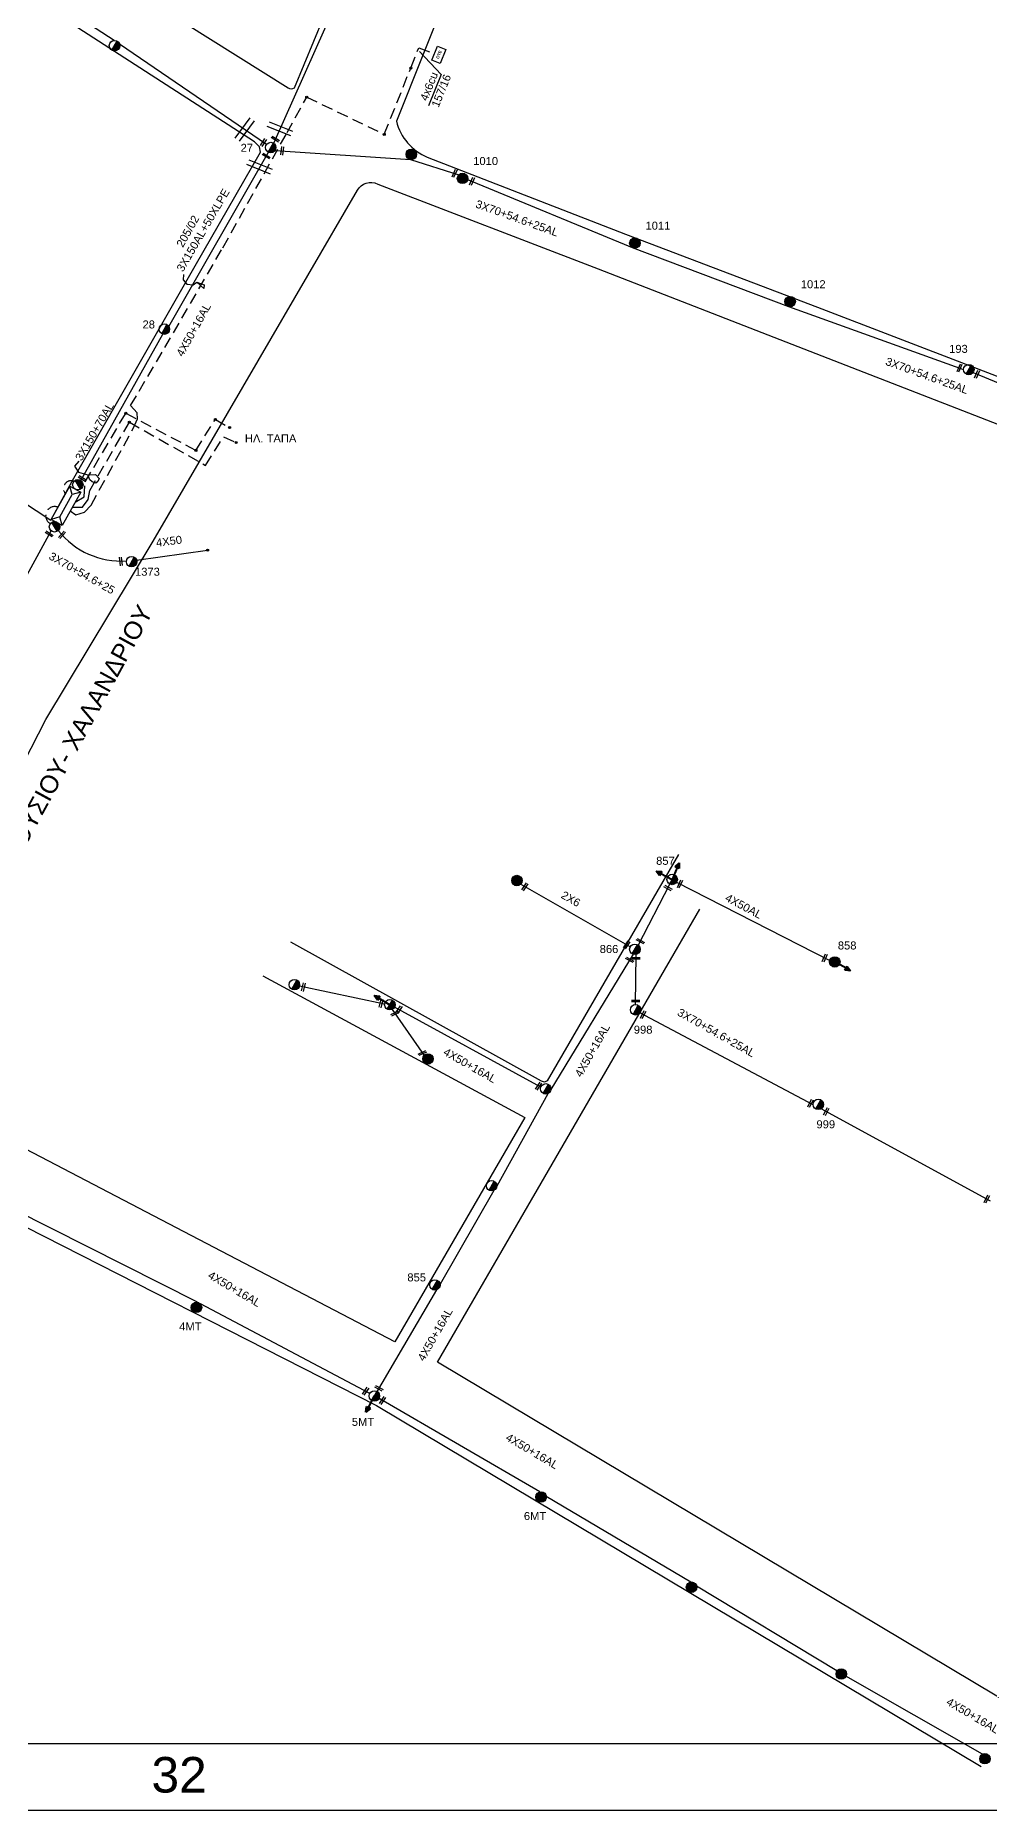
# Model space of a CAD drawing. Header units: millimetres. Extents: x 1113 to 5794, y 757 to 3537.
# Drawn here: x 1612.2 to 1827, y 757.3 to 1156.6 of the extents above; entities that cross this region are included whole.
import ezdxf

# ---------------------------------------------------------------- set-up
doc = ezdxf.new("R2010")
doc.units = ezdxf.units.MM
doc.linetypes.add('DASHED', pattern=[19.05, 12.7, -6.35])
for name, color, linetype in [('Pillar OTE', 7, 'Continuous'), ('Άγνωστα', 7, 'Continuous'), ('Γυμνά εναέρια ΧΤ (3Φ)   4x50AL', 7, 'Continuous'), ('Γυμνά εναέρια ΧΤ και ΦΟΠ (3Φ)   3x50+35+16CU', 7, 'Continuous'), ('Γυμνά εναέρια ΧΤ και ΦΟΠ (3Φ)   4x50+16AL', 7, 'Continuous'), ('Επίτονοι', 7, 'Continuous'), ('Επιγραφές - Σχήματα', 7, 'Continuous'), ('Καλώδια ΧΤ   3x150AL+50XLPE', 7, 'DASHED'), ('Μηχανική τομή', 7, 'Continuous'), ('Στύλος Ξύλινος', 7, 'Continuous'), ('Στύλος Ξύλινος @ 1', 7, 'Continuous'), ('Στύλος ΦΜ', 7, 'Continuous'), ('Στύλος ΦΜ @ 1', 7, 'Continuous'), ('Συνδέσεις', 7, 'Continuous'), ('Συνεστραμμένα ΧΤ   3x70+54.6+25 AL', 7, 'SYN_LINE'), ('Τομή', 7, 'Continuous'), ('Υποσταθμός εναέριος 2 στύλων', 7, 'Continuous'), ('Υποσταθμός πόλεως', 7, 'Continuous'), ('Υπόβαθρο ΔΕΗ', 7, 'Continuous'), ('Υπόγεια καλώδια Δικτύου ΧΤ και Παρ. ΧΤ - 3X150+70 AL', 7, 'DASHED'), ('Υπόγεια καλώδια Παροχών ΧΤ   4x50AL', 7, 'DASHED'), ('Υπόγεια καλώδια Παροχών ΧΤ   4x6', 7, 'DASHED')]:
    doc.layers.add(name, color=color, linetype=linetype)
doc.styles.add('arial', font='arial.ttf')
doc.styles.get("Standard").update_dxf_attribs({"font": 'arial.ttf'})
doc.linetypes.add('SYN_LINE', pattern='A,0.5,-0.0001,["/\\/\\/\\/",Standard,S=0.1,R=0,X=0,Y=-0.05],-0.25', length=0.7501)
doc.dimstyles.new('ISO-25', dxfattribs={"dimtxt": 2.5, "dimasz": 1.8, "dimexe": 1.25, "dimexo": 0.625, "dimtad": 1, "dimtxsty": 'Standard', "dimcen": 1.8, "dimadec": 0, "dimazin": 0, "dimtfac": 1, "dimtmove": 0, "dimatfit": 3, "dimfxl": 1.25, "dimarcsym": 0})

# ---------------------------------------------------------------- blocks, each defined once
blk = doc.blocks.new('ΥΠΑΡΧΩΝ ΞΥΛΙΝΟΣ ΣΤΥΛΟΣ')
at = {"layer": 'Στύλος Ξύλινος'}
h = blk.add_hatch(color=7, dxfattribs=at)
h.paths.add_polyline_path([(-2.62, 0, 0.270008), (-1.29, -2.28), (1.3, 2.27, 0.576266)])
h.paths.add_polyline_path([(-1.29, -2.28, 0.574793), (2.62, 0, 0.268822), (1.3, 2.27)])
at = {"layer": 'Στύλος Ξύλινος', "color": 7}
blk.add_line((-1.29, -2.28), (1.3, 2.27), dxfattribs=at)
blk.add_circle((0, 0), 2.62, dxfattribs=at)
at = {"layer": 'Στύλος Ξύλινος', "flags": 4}
for tag, p in [('ΑΡΙΘΜΟΣ', (-4.91, 8.6)), ('ΤΥΠΟΣ', (-4.85, 3.39))]:
    blk.add_attdef(tag, p, '', height=4, dxfattribs=at)
blk = doc.blocks.new('ΥΠΑΡΧΩΝ ΤΣΙΜΕΝΤΕΝΙΟΣ ΣΤΥΛΟΣ')
at = {"layer": 'Στύλος ΦΜ'}
blk.add_hatch(color=7, dxfattribs=at).paths.add_polyline_path([(-1.29, -2.28, 0.574793), (2.62, 0, 0.268822), (1.3, 2.27)])
at = {"layer": 'Στύλος ΦΜ', "color": 7}
blk.add_line((-1.29, -2.28), (1.3, 2.27), dxfattribs=at)
blk.add_circle((0, 0), 2.62, dxfattribs=at)
at = {"layer": 'Στύλος ΦΜ', "flags": 4}
for tag, p in [('ΑΡΙΘΜΟΣ', (-4.68, 8.05)), ('ΤΥΠΟΣ', (-4.91, 3.03))]:
    blk.add_attdef(tag, p, '', height=4, dxfattribs=at)
blk = doc.blocks.new('ΕΠΙΤΟΝΟΣ')
at = {"layer": 'Επίτονοι', "lineweight": 40, "ltscale": 40}
blk.add_hatch(color=256, dxfattribs=at).paths.add_polyline_path([(-1.13, 6.47), (0, 9.1), (1.13, 6.47)])
for p, q in [((-1.13, 6.47), (0, 9.1)), ((0, 9.1), (1.13, 6.47)), ((1.13, 6.47), (-1.13, 6.47)), ((-1.13, 6.47), (0, 6.47)), ((0, 6.47), (0, 0))]:
    blk.add_line(p, q, dxfattribs=at)
blk = doc.blocks.new('ΥΠΟΣΤΑΘΜΟΣ ΕΝΑΕΡΙΟΣ ΕΠΙ 2 ΣΤΥΛΩΝ')
at = {"layer": 'Υποσταθμός εναέριος 2 στύλων', "linetype": 'Continuous'}
for points in [[(-11.97, -2.11, 0.574793), (-8.45, -0.07, 0.268822), (-9.64, 1.98)], [(9.68, -2.15, 0.574793), (13.19, -0.1, 0.268822), (12.01, 1.95)]]:
    blk.add_hatch(color=256, dxfattribs=at).paths.add_polyline_path(points)
for p, q in [((-11.97, -2.11), (-9.64, 1.98)), ((9.68, -2.15), (12.01, 1.95))]:
    blk.add_line(p, q, dxfattribs=at)
for centre in [(-10.81, -0.07), (10.84, -0.1)]:
    blk.add_circle(centre, 2.36, dxfattribs=at)
at = {"layer": 'Υποσταθμός πόλεως', "linetype": 'Continuous', "ltscale": 40}
blk.add_lwpolyline([(-8.57, 2.82), (8.57, 2.82), (8.57, -2.82), (-8.57, -2.82)], close=True, dxfattribs=at)
for points in [[(-5.75, 0), (-8.57, 2.82)], [(-8.57, -2.82), (-5.75, 0)], [(-5.75, 0), (5.75, 0)], [(5.75, 0), (8.57, 2.82)], [(8.57, -2.82), (5.75, 0)]]:
    blk.add_lwpolyline(points, dxfattribs=at)
at = {"layer": 'Υποσταθμός εναέριος 2 στύλων', "ltscale": 40, "flags": 1}
for tag, p in [('ΜΕΤΑΣΧΗΜΑΤΙΣΜΟΣ', (14.09, 2.51)), ('ΙΣΧΥΣ', (14.07, -0.28)), ('ΑΡΙΘΜΟΣ', (14.19, -3))]:
    blk.add_attdef(tag, p, '', height=1.8, dxfattribs=at)
blk = doc.blocks.new('ΜΗΧΑΝΙΚΗ ΤΟΜΗ')
at = {"layer": 'Μηχανική τομή', "ltscale": 40}
for p, q in [((-1.89, 0.78), (1.89, 0.78)), ((1.89, 0), (-1.89, 0))]:
    blk.add_line(p, q, dxfattribs=at)
blk = doc.blocks.new('_ΣΥΝΔΕΣΗ')
at = {"layer": 'Συνδέσεις', "linetype": 'SYN_LINE', "ltscale": 40}
blk.add_hatch(color=256, dxfattribs=at).paths.add_polyline_path([(0.5, -0.01, 1), (-0.5, -0.01, 1)])
at = {"layer": 'Συνδέσεις'}
blk.add_circle((0, -0.01), 0.5, dxfattribs=at)
blk = doc.blocks.new('ΤΟΜΗ')
at = {"layer": 'Τομή', "ltscale": 40}
for p, q in [((-5.68, 0), (5.68, 0)), ((5.68, -2.33), (-5.68, -2.33))]:
    blk.add_line(p, q, dxfattribs=at)
blk = doc.blocks.new('PILLAR ΟΤΕ')
at = {"layer": 'Pillar OTE', "ltscale": 40}
blk.add_lwpolyline([(-3.31, 2.02), (3.39, 2.02), (3.39, -1.99), (-3.31, -1.99)], close=True, dxfattribs=at)
at = {"layer": 'Pillar OTE', "insert": (-1.81, 0.71), "char_height": 1.3575, "width": 109.961, "attachment_point": 1}
blk.add_mtext('{\\fArial|b1|i0|c161|p34;OTE}', dxfattribs=at)

msp = doc.modelspace()

# ---------------------------------------------------------------- linework, layer by layer
at = {"layer": 'Άγνωστα', "color": 27, "linetype": 'SYN_LINE', "lineweight": -3, "ltscale": 20}
msp.add_lwpolyline([(1634.99, 1038.57), (1650.98, 1040.86)], dxfattribs=at)
at = {"layer": 'Άγνωστα', "color": 85, "lineweight": -3}
msp.add_lwpolyline([(1746.09, 951.59), (1721.43, 965.68)], dxfattribs=at)
at = {"layer": 'Άγνωστα', "color": 85, "linetype": 'SYN_LINE', "lineweight": -3, "ltscale": 20}
msp.add_lwpolyline([(1690.82, 938.69), (1671.63, 942.73)], dxfattribs=at)
at = {"layer": 'Άγνωστα', "color": 85, "linetype": 'SYN_LINE', "lineweight": -3, "ltscale": 10}
msp.add_lwpolyline([(1692.5, 937.51), (1699.69, 927.16)], dxfattribs=at)
at = {"layer": 'Άγνωστα', "color": 173, "linetype": 'DASHED', "lineweight": -3, "ltscale": 0.2}
msp.add_arc((1620.27, 1054.71), 1.75, 69.2303, 222.5484, dxfattribs=at)
at = {"layer": 'Άγνωστα', "color": 27, "linetype": 'DASHED', "lineweight": -3, "ltscale": 0.2}
msp.add_arc((1616.55, 1048.61), 2.03, 68.2981, 241.7863, dxfattribs=at)
at = {"layer": 'Γυμνά εναέρια ΧΤ (3Φ)   4x50AL', "color": 85, "lineweight": -3}
msp.add_lwpolyline([(1756.52, 966.11), (1790.99, 948.5)], dxfattribs=at)
at = {"layer": 'Γυμνά εναέρια ΧΤ και ΦΟΠ (3Φ)   3x50+35+16CU', "color": 30, "lineweight": -3}
for points in [[(1629.93, 1155.52), (1596.81, 1177.01)], [(1664.22, 1132.11), (1631.14, 1154.72)]]:
    msp.add_lwpolyline(points, dxfattribs=at)
at = {"layer": 'Γυμνά εναέρια ΧΤ και ΦΟΠ (3Φ)   4x50+16AL', "color": 133, "lineweight": -3}
msp.add_lwpolyline([(1665.84, 1132.41), (1681.98, 1168.6)], dxfattribs=at)
at = {"layer": 'Γυμνά εναέρια ΧΤ και ΦΟΠ (3Φ)   4x50+16AL', "color": 173, "lineweight": -3}
for points in [[(1642.24, 1091.19), (1664.67, 1130.37)], [(1622.47, 1056.5), (1640.87, 1089.45)]]:
    msp.add_lwpolyline(points, dxfattribs=at)
at = {"layer": 'Γυμνά εναέρια ΧΤ και ΦΟΠ (3Φ)   4x50+16AL', "color": 27, "lineweight": -3}
msp.add_lwpolyline([(1604.08, 1023.88), (1615.73, 1045.22)], dxfattribs=at)
at = {"layer": 'Γυμνά εναέρια ΧΤ και ΦΟΠ (3Φ)   4x50+16AL', "color": 85, "lineweight": -3}
for points in [[(1747.9, 951.93), (1755.04, 965.68)], [(1746.75, 949.93), (1728.25, 919.46)], [(1725.97, 920), (1693.04, 938.04)], [(1727.54, 918.54), (1716.07, 897.76)], [(1715.42, 896.8), (1703.3, 875.69)], [(1648.68, 871.63), (1607.53, 892.42)], [(1687.5, 851.13), (1649.35, 871.24)], [(1702.49, 874.39), (1688.92, 851.24)], [(1725.75, 828.97), (1689.55, 849.98)], [(1759.74, 808.69), (1727.2, 827.93)], [(1792.63, 788.68), (1761.04, 807.78)], [(1825.38, 769.97), (1794.65, 787.48)]]:
    msp.add_lwpolyline(points, dxfattribs=at)
at = {"layer": 'Επιγραφές - Σχήματα', "lineweight": -3}
for points in [[(1112.77, 1783.73), (3154.51, 1783.73), (3154.51, 757.28), (1112.77, 757.28)], [(1127.77, 1768.73), (3139.51, 1768.73), (3139.51, 772.28), (1127.77, 772.28)]]:
    msp.add_lwpolyline(points, close=True, dxfattribs=at)
for points in [[(1645.52, 1102.87), (1645.48, 1101.67), (1646.31, 1100.72), (1647.71, 1100.5), (1648.57, 1101.1), (1650.2, 1100.56), (1650.13, 1099.73), (1648.57, 1101.1)], [(1622.01, 1060.86), (1621.01, 1059.72), (1621.94, 1058.4), (1623.98, 1057.77), (1625.71, 1057.83), (1626.57, 1057), (1626.29, 1056.31), (1625.85, 1055.94), (1625.01, 1056.22), (1624.47, 1056.69), (1623.98, 1057.77)]]:
    msp.add_lwpolyline(points, dxfattribs=at)
at = {"layer": 'Καλώδια ΧΤ   3x150AL+50XLPE', "color": 2, "lineweight": -3, "ltscale": 0.2}
msp.add_lwpolyline([(1620.06, 1049.66), (1621.31, 1048.78), (1623.28, 1049.37), (1624.74, 1051), (1634.31, 1068.33), (1635.22, 1070.38), (1635.09, 1071.73), (1633.65, 1073.36), (1641.36, 1086.45), (1654.4, 1108.89), (1668.86, 1134.79), (1673.27, 1142.77), (1690.74, 1134.4), (1696.76, 1149.49), (1696.76, 1149.49)], dxfattribs=at)
at = {"layer": 'Συνεστραμμένα ΧΤ   3x70+54.6+25 AL', "color": 173, "lineweight": -3, "ltscale": 20}
for points in [[(1666.16, 1130.78), (1696.6, 1128.74)], [(1709.5, 1124.23), (1746.89, 1108.78)], [(1746.55, 1108.91), (1781.7, 1095.64)], [(1781.7, 1095.64), (1821.12, 1081.51)], [(1823.25, 1080.78), (1865.31, 1063.46)]]:
    msp.add_lwpolyline(points, dxfattribs=at)
at = {"layer": 'Συνεστραμμένα ΧΤ   3x70+54.6+25 AL', "color": 173, "lineweight": -3, "ltscale": 10}
msp.add_lwpolyline([(1696.6, 1128.74), (1707.5, 1125.3)], dxfattribs=at)
at = {"layer": 'Συνεστραμμένα ΧΤ   3x70+54.6+25 AL', "color": 85, "lineweight": -3, "ltscale": 20}
for points in [[(1747.3, 938.6), (1747.41, 949.9)], [(1787.24, 916.07), (1748.24, 936.71)], [(1827.16, 894.39), (1789.04, 915.14)]]:
    msp.add_lwpolyline(points, dxfattribs=at)
at = {"layer": 'Συνεστραμμένα ΧΤ   3x70+54.6+25 AL', "color": 27, "linetype": 'SYN_LINE', "lineweight": -3, "ltscale": 20}
msp.add_arc((1631.5, 1056.39), 18, 218.2029, 273.8185, dxfattribs=at)
at = {"layer": 'Υπόβαθρο ΔΕΗ', "lineweight": -3}
for points in [[(1681.44, 1171.16), (1693.42, 1212.13), (1705.39, 1264.94), (1704.77, 1265.58), (1554.8, 1316.9), (1468.82, 1346.95), (1466.12, 1347.46), (1463, 1347.46), (1460.22, 1346.68), (1458.78, 1345.57), (1450.54, 1332.95), (1425.18, 1295.6), (1425.16, 1294.36), (1456.31, 1275.33), (1496.87, 1251.01), (1539.25, 1226), (1554.8, 1216.78), (1628.54, 1170.32), (1669.09, 1144.83, 0.293653), (1670.49, 1144.84), (1681.44, 1171.16)], [(1835.42, 1176.09), (1807.09, 1186.2), (1773.61, 1197.97), (1744.03, 1207.32), (1718.6, 1213.48), (1708.18, 1176.09), (1705.34, 1167.11), (1693.47, 1137.34, 0.234747), (1700.41, 1129.24), (1745.01, 1111.96), (1788.27, 1095.54), (1840.78, 1075.32), (1899.12, 1053.28), (1911.29, 1048.85), (1923.53, 1078.17), (1890.19, 1089.1), (1848.86, 1102.64), (1851.01, 1109.71), (1891.07, 1096.87), (1926.58, 1085.81), (1935.31, 1124), (1938.83, 1139.45), (1885.75, 1157.85)]]:
    msp.add_lwpolyline(points, format="xyb", close=True, dxfattribs=at)
for points in [[(1602.19, 1056.42), (1615.68, 1047.59), (1620.87, 1057.02), (1648.18, 1104.8), (1662.91, 1130.36), (1662.67, 1131.58), (1661.49, 1132.71), (1585.49, 1181.74)], [(1703.54, 1147.89), (1700.72, 1140.82)], [(1756.94, 972.35), (1727.37, 921.42), (1726.8, 921.12), (1726.11, 921.37), (1669.73, 952.65)], [(1854.87, 767.3), (1702.71, 858.14), (1761.73, 960.04)], [(1585.52, 766.93), (1538.2, 792.52), (1519.97, 802.29), (1534.67, 838.37), (1545.86, 862.09), (1554.8, 879.76), (1558.42, 887.17), (1571.01, 908.5), (1601.66, 892.77), (1689, 848.38), (1825.08, 767.16)]]:
    msp.add_lwpolyline(points, dxfattribs=at)
msp.add_lwpolyline([(1663.42, 945.05), (1722.38, 913.19), (1693.13, 862.74), (1577.78, 922.87), (1577.83, 926.06), (1594.53, 963.75), (1614.53, 1002.75), (1638.69, 1042.89), (1662.34, 1083.41), (1684.69, 1121.83, -0.402763), (1689.25, 1123.22), (1738.89, 1104.11), (1794.63, 1082.43), (1852.52, 1059.94)], format="xyb", dxfattribs=at)
at = {"layer": 'Υπόγεια καλώδια Δικτύου ΧΤ και Παρ. ΧΤ - 3X150+70 AL', "color": 62, "lineweight": -3, "ltscale": 0.2}
for points in [[(1621.14, 1051.62), (1623.22, 1052.81), (1623.4, 1056.19), (1632.55, 1071.63), (1648.35, 1063.3), (1652.71, 1070.26), (1652.81, 1070.45)], [(1652.71, 1070.26), (1656.12, 1068.3)]]:
    msp.add_lwpolyline(points, dxfattribs=at)
at = {"layer": 'Υπόγεια καλώδια Δικτύου ΧΤ και Παρ. ΧΤ - 3X150+70 AL', "color": 30, "lineweight": -3, "ltscale": 0.2}
for points in [[(1620.51, 1050.48), (1622.82, 1050.51), (1624.11, 1052.24), (1624.44, 1054.3), (1633.36, 1069.63), (1650.52, 1059.89)], [(1650.52, 1059.89), (1654.54, 1066.35), (1657.39, 1065.04)]]:
    msp.add_lwpolyline(points, dxfattribs=at)
at = {"layer": 'Υπόγεια καλώδια Παροχών ΧΤ   4x6', "color": 2, "linetype": 'DASHED', "lineweight": -3, "ltscale": 0.2}
msp.add_lwpolyline([(1696.76, 1149.49), (1698.5, 1153.86), (1702.03, 1152.53)], dxfattribs=at)

# ---------------------------------------------------------------- block references
at = {"layer": 'Pillar OTE', "xscale": 0.5, "yscale": 0.5, "zscale": 0.5, "rotation": 68}
msp.add_blockref('PILLAR ΟΤΕ', (1703.03, 1152.27), dxfattribs=at)
at = {"layer": 'Επίτονοι', "lineweight": -3}
for p, xscale, yscale, zscale, rotation in [((1755.53, 966.75), 0.4499999999996362, 0.4499999999996362, 0.4499999999996362, 337.3610236126102), ((1755.53, 966.75), 0.449999999999819, 0.449999999999819, 0.449999999999819, 62.45717729872707), ((1792.13, 948.2), 0.4499999999998202, 0.4499999999998202, 0.4499999999998202, 240.4278767280398), ((1691.99, 938.57), 0.4499999999996348, 0.4499999999996348, 0.4499999999996348, 59.1349996982042), ((1688.51, 850.54), 0.449999999999746, 0.449999999999746, 0.449999999999746, 152.3298871814208)]:
    msp.add_blockref('ΕΠΙΤΟΝΟΣ', p, dxfattribs=dict(at, xscale=xscale, yscale=yscale, zscale=zscale, rotation=rotation))
at = {"layer": 'Μηχανική τομή', "lineweight": -3}
for p, xscale, yscale, zscale, rotation in [((1663.37, 1132.69), 0.5000000000002404, 0.5000000000002404, 0.5000000000002404, 237.0469436973605), ((1664.27, 1129.69), 0.5000000000001369, 0.5000000000001369, 0.5000000000001369, 147.986717024822), ((1666.32, 1133.48), 0.5000000000001369, 0.5000000000001369, 0.5000000000001369, 147.986717024822), ((1667.56, 1130.69), 0.5000000000002132, 0.5000000000002132, 0.5000000000002132, 263.6009264555919), ((1706.37, 1125.71), 0.5000000000002178, 0.5000000000002178, 0.5000000000002178, 246.344304184226), ((1710.32, 1123.89), 0.5000000000002178, 0.5000000000002178, 0.5000000000002178, 246.344304184226), ((1820.02, 1081.91), 0.5000000000002178, 0.5000000000002178, 0.5000000000002178, 246.344304184226), ((1823.97, 1080.49), 0.5000000000002178, 0.5000000000002178, 0.5000000000002178, 246.344304184226), ((1622.83, 1057.13), 0.5000000000001369, 0.5000000000001369, 0.5000000000001369, 147.986717024822), ((1615.42, 1044.66), 0.5000000000001369, 0.5000000000001369, 0.5000000000001369, 147.986717024822), ((1618.05, 1044.43), 0.5000000000002117, 0.5000000000002117, 0.5000000000002117, 228.4994470659188), ((1631.27, 1038.29), 0.5000000000002117, 0.5000000000002117, 0.5000000000002117, 276.9988941318182), ((1757.11, 965.81), 0.5000000000000483, 0.5000000000000483, 0.5000000000000483, 245.0670118300536), ((1722.21, 965.23), 0.5000000000000954, 0.5000000000000954, 0.5000000000000954, 235.9032442696189), ((1754.69, 964.99), 0.5000000000000433, 0.5000000000000433, 0.5000000000000433, 151.2350570884016), ((1745.13, 952.13), 0.5000000000000954, 0.5000000000000954, 0.5000000000000954, 235.9032442696189), ((1748.48, 953.05), 0.5000000000000433, 0.5000000000000433, 0.5000000000000433, 151.2350570884016), ((1746.08, 948.83), 0.5000000000000433, 0.5000000000000433, 0.5000000000000433, 151.2350570884016), ((1747.41, 949.19), 0.500000000000061, 0.500000000000061, 0.500000000000061, 180.5446510408841), ((1789.68, 949.14), 0.5000000000000483, 0.5000000000000483, 0.5000000000000483, 245.0670118300536), ((1672.34, 942.58), 0.5000000000000475, 0.5000000000000475, 0.5000000000000475, 254.8798536615857), ((1689.81, 938.9), 0.5000000000000475, 0.5000000000000475, 0.5000000000000475, 254.8798536615857), ((1747.31, 939.62), 0.500000000000061, 0.500000000000061, 0.500000000000061, 180.5446510408841), ((1693.03, 936.75), 0.5000000000000738, 0.5000000000000738, 0.5000000000000738, 205.1902502343551), ((1693.89, 937.57), 0.5000000000000954, 0.5000000000000954, 0.5000000000000954, 235.9032442696189), ((1748.81, 936.41), 0.5000000000001129, 0.5000000000001129, 0.5000000000001129, 242.3544658773958), ((1699.2, 927.88), 0.5000000000000738, 0.5000000000000738, 0.5000000000000738, 205.1902502343551), ((1725.28, 920.38), 0.5000000000000954, 0.5000000000000954, 0.5000000000000954, 235.9032442696189), ((1786.48, 916.47), 0.5000000000001129, 0.5000000000001129, 0.5000000000001129, 242.3544658773958), ((1790.03, 914.6), 0.5000000000001129, 0.5000000000001129, 0.5000000000001129, 242.3544658773958), ((1826.17, 894.93), 0.5000000000001129, 0.5000000000001129, 0.5000000000001129, 242.3544658773958), ((1686.38, 851.71), 0.5000000000000312, 0.5000000000000312, 0.5000000000000312, 235.6329405024447), ((1689.62, 852.44), 0.5000000000000433, 0.5000000000000433, 0.5000000000000433, 151.2350570884016), ((1690.19, 849.61), 0.5000000000000312, 0.5000000000000312, 0.5000000000000312, 235.6329405024447)]:
    msp.add_blockref('ΜΗΧΑΝΙΚΗ ΤΟΜΗ', p, dxfattribs=dict(at, xscale=xscale, yscale=yscale, zscale=zscale, rotation=rotation))
at = {"layer": 'Στύλος Ξύλινος @ 1', "lineweight": -3, "ltscale": 40, "xscale": 0.4499999999998181, "yscale": 0.4499999999998181, "zscale": 0.4499999999998181}
for p in [(1696.83, 1129.89), (1720.59, 966.51), (1700.56, 926.37), (1759.89, 807.52), (1793.59, 787.99), (1825.93, 768.93)]:
    msp.add_blockref('ΥΠΑΡΧΩΝ ΞΥΛΙΝΟΣ ΣΤΥΛΟΣ', p, dxfattribs=at)
at = {"layer": 'Στύλος Ξύλινος @ 1', "lineweight": -3, "ltscale": 40}
ref = msp.add_blockref('ΥΠΑΡΧΩΝ ΞΥΛΙΝΟΣ ΣΤΥΛΟΣ', (1708.35, 1124.48), dxfattribs=dict(at, xscale=0.4499999999998181, yscale=0.4499999999998181, zscale=0.4499999999998181))
ref.add_attrib('ΤΥΠΟΣ', '1010', (1710.75, 1127.49), dxfattribs={"layer": 'Στύλος Ξύλινος', "height": 1.8, "flags": 4})
ref = msp.add_blockref('ΥΠΑΡΧΩΝ ΞΥΛΙΝΟΣ ΣΤΥΛΟΣ', (1747.13, 1109.93), dxfattribs=dict(at, xscale=0.4499999999998181, yscale=0.4499999999998181, zscale=0.4499999999998181))
ref.add_attrib('ΤΥΠΟΣ', '1011', (1749.53, 1112.94), dxfattribs={"layer": 'Στύλος Ξύλινος', "height": 1.8, "flags": 4})
ref = msp.add_blockref('ΥΠΑΡΧΩΝ ΞΥΛΙΝΟΣ ΣΤΥΛΟΣ', (1782.08, 1096.76), dxfattribs=dict(at, xscale=0.4499999999998181, yscale=0.4499999999998181, zscale=0.4499999999998181))
ref.add_attrib('ΤΥΠΟΣ', '1012', (1784.48, 1099.77), dxfattribs={"layer": 'Στύλος Ξύλινος', "height": 1.8, "flags": 4})
ref = msp.add_blockref('ΥΠΑΡΧΩΝ ΞΥΛΙΝΟΣ ΣΤΥΛΟΣ', (1792.13, 948.2), dxfattribs=dict(at, xscale=0.4499999999998181, yscale=0.4499999999998181, zscale=0.4499999999998181))
ref.add_attrib('ΤΥΠΟΣ', '858', (1792.82, 951), dxfattribs={"layer": 'Στύλος Ξύλινος', "height": 1.8, "flags": 4})
ref = msp.add_blockref('ΥΠΑΡΧΩΝ ΞΥΛΙΝΟΣ ΣΤΥΛΟΣ', (1648.46, 870.47), dxfattribs=dict(at, xscale=0.4499999999998181, yscale=0.4499999999998181, zscale=0.4499999999998181))
ref.add_attrib('ΤΥΠΟΣ', '4MT', (1644.58, 865.28), dxfattribs={"layer": 'Στύλος Ξύλινος', "height": 1.8, "flags": 4})
ref = msp.add_blockref('ΥΠΑΡΧΩΝ ΞΥΛΙΝΟΣ ΣΤΥΛΟΣ', (1648.46, 870.47), dxfattribs=dict(at, xscale=0.4499999999998181, yscale=0.4499999999998181, zscale=0.4499999999998181))
ref.add_attrib('ΤΥΠΟΣ', '4MT', (1644.58, 865.28), dxfattribs={"layer": 'Στύλος Ξύλινος', "height": 1.8, "flags": 4})
ref = msp.add_blockref('ΥΠΑΡΧΩΝ ΞΥΛΙΝΟΣ ΣΤΥΛΟΣ', (1726.03, 827.82), dxfattribs=dict(at, xscale=0.4499999999998181, yscale=0.4499999999998181, zscale=0.4499999999998181))
ref.add_attrib('ΤΥΠΟΣ', '6MT', (1722.15, 822.63), dxfattribs={"layer": 'Στύλος Ξύλινος', "height": 1.8, "flags": 4})
ref = msp.add_blockref('ΥΠΑΡΧΩΝ ΞΥΛΙΝΟΣ ΣΤΥΛΟΣ', (1726.03, 827.82), dxfattribs=dict(at, xscale=0.4499999999998181, yscale=0.4499999999998181, zscale=0.4499999999998181))
ref.add_attrib('ΤΥΠΟΣ', '6MT', (1722.15, 822.63), dxfattribs={"layer": 'Στύλος Ξύλινος', "height": 1.8, "flags": 4})
at = {"layer": 'Στύλος ΦΜ @ 1', "lineweight": -3, "ltscale": 40, "xscale": 0.4499999999998181, "yscale": 0.4499999999998181, "zscale": 0.4499999999998181}
for p in [(1630.02, 1154.35), (1670.5, 943.08), (1691.99, 938.57), (1727.09, 919.63), (1714.89, 897.85)]:
    msp.add_blockref('ΥΠΑΡΧΩΝ ΤΣΙΜΕΝΤΕΝΙΟΣ ΣΤΥΛΟΣ', p, dxfattribs=at)
at = {"layer": 'Στύλος ΦΜ @ 1', "lineweight": -3, "ltscale": 40}
ref = msp.add_blockref('ΥΠΑΡΧΩΝ ΤΣΙΜΕΝΤΕΝΙΟΣ ΣΤΥΛΟΣ', (1665.18, 1131.43), dxfattribs=dict(at, xscale=0.4499999999998181, yscale=0.4499999999998181, zscale=0.4499999999998181))
ref.add_attrib('ΤΥΠΟΣ', '27', (1658.4, 1130.46), dxfattribs={"layer": 'Στύλος ΦΜ', "height": 1.8, "flags": 4})
ref = msp.add_blockref('ΥΠΑΡΧΩΝ ΤΣΙΜΕΝΤΕΝΙΟΣ ΣΤΥΛΟΣ', (1641.24, 1090.57), dxfattribs=dict(at, xscale=0.4499999999998181, yscale=0.4499999999998181, zscale=0.4499999999998181))
ref.add_attrib('ΤΥΠΟΣ', '28', (1636.32, 1090.72), dxfattribs={"layer": 'Στύλος ΦΜ', "height": 1.8, "flags": 4})
ref = msp.add_blockref('ΥΠΑΡΧΩΝ ΤΣΙΜΕΝΤΕΝΙΟΣ ΣΤΥΛΟΣ', (1822.29, 1081.47), dxfattribs=dict(at, xscale=0.4499999999998181, yscale=0.4499999999998181, zscale=0.4499999999998181))
ref.add_attrib('ΤΥΠΟΣ', '193', (1817.86, 1085.23), dxfattribs={"layer": 'Στύλος ΦΜ', "height": 1.8, "flags": 4})
ref = msp.add_blockref('ΥΠΑΡΧΩΝ ΤΣΙΜΕΝΤΕΝΙΟΣ ΣΤΥΛΟΣ', (1633.86, 1038.25), dxfattribs=dict(at, xscale=0.4499999999998181, yscale=0.4499999999998181, zscale=0.4499999999998181))
ref.add_attrib('ΤΥΠΟΣ', '1373', (1634.63, 1035.09), dxfattribs={"layer": 'Στύλος ΦΜ', "height": 1.8, "flags": 4})
ref = msp.add_blockref('ΥΠΑΡΧΩΝ ΤΣΙΜΕΝΤΕΝΙΟΣ ΣΤΥΛΟΣ', (1755.53, 966.75), dxfattribs=dict(at, xscale=0.4499999999998181, yscale=0.4499999999998181, zscale=0.4499999999998181))
ref.add_attrib('ΤΥΠΟΣ', '857', (1751.92, 970.05), dxfattribs={"layer": 'Στύλος ΦΜ', "height": 1.8, "flags": 4})
ref = msp.add_blockref('ΥΠΑΡΧΩΝ ΤΣΙΜΕΝΤΕΝΙΟΣ ΣΤΥΛΟΣ', (1747.13, 951.04), dxfattribs=dict(at, xscale=0.4499999999998181, yscale=0.4499999999998181, zscale=0.4499999999998181))
ref.add_attrib('ΤΥΠΟΣ', '866', (1739.22, 950.2), dxfattribs={"layer": 'Στύλος ΦΜ', "height": 1.8, "flags": 4})
ref = msp.add_blockref('ΥΠΑΡΧΩΝ ΤΣΙΜΕΝΤΕΝΙΟΣ ΣΤΥΛΟΣ', (1747.3, 937.43), dxfattribs=dict(at, xscale=0.4499999999998181, yscale=0.4499999999998181, zscale=0.4499999999998181))
ref.add_attrib('ΤΥΠΟΣ', '998', (1746.9, 932.06), dxfattribs={"layer": 'Στύλος ΦΜ', "height": 1.8, "flags": 4})
ref = msp.add_blockref('ΥΠΑΡΧΩΝ ΤΣΙΜΕΝΤΕΝΙΟΣ ΣΤΥΛΟΣ', (1788.42, 916.14), dxfattribs=dict(at, xscale=0.4499999999998181, yscale=0.4499999999998181, zscale=0.4499999999998181))
ref.add_attrib('ΤΥΠΟΣ', '999', (1788.01, 910.77), dxfattribs={"layer": 'Στύλος ΦΜ', "height": 1.8, "flags": 4})
ref = msp.add_blockref('ΥΠΑΡΧΩΝ ΤΣΙΜΕΝΤΕΝΙΟΣ ΣΤΥΛΟΣ', (1788.42, 916.14), dxfattribs=dict(at, xscale=0.4499999999998181, yscale=0.4499999999998181, zscale=0.4499999999998181))
ref.add_attrib('ΤΥΠΟΣ', '999', (1788.01, 910.77), dxfattribs={"layer": 'Στύλος ΦΜ', "height": 1.8, "flags": 4})
ref = msp.add_blockref('ΥΠΑΡΧΩΝ ΤΣΙΜΕΝΤΕΝΙΟΣ ΣΤΥΛΟΣ', (1702.13, 875.52), dxfattribs=dict(at, xscale=0.4499999999998181, yscale=0.4499999999998181, zscale=0.4499999999998181))
ref.add_attrib('ΤΥΠΟΣ', '855', (1695.93, 876.32), dxfattribs={"layer": 'Στύλος ΦΜ', "height": 1.8, "flags": 4})
ref = msp.add_blockref('ΥΠΑΡΧΩΝ ΤΣΙΜΕΝΤΕΝΙΟΣ ΣΤΥΛΟΣ', (1688.51, 850.54), dxfattribs=dict(at, xscale=0.4499999999998181, yscale=0.4499999999998181, zscale=0.4499999999998181))
ref.add_attrib('ΤΥΠΟΣ', '5MT', (1683.43, 843.82), dxfattribs={"layer": 'Στύλος ΦΜ', "height": 1.8, "flags": 4})
at = {"layer": 'Συνδέσεις', "lineweight": -3, "xscale": 0.4499999999998181, "yscale": 0.4499999999998181, "zscale": 0.4499999999998181}
for p in [(1696.7, 1149.32), (1673.27, 1142.77), (1690.74, 1134.4), (1632.55, 1071.63), (1652.71, 1070.26), (1633.36, 1069.63), (1655.93, 1068.42), (1648.35, 1063.3), (1657.39, 1065.04), (1650.98, 1040.86)]:
    msp.add_blockref('_ΣΥΝΔΕΣΗ', p, dxfattribs=at)
at = {"layer": 'Τομή', "lineweight": -3}
for p, xscale, yscale, zscale, rotation in [((1659.77, 1135.15), 0.4999999999996094, 0.4999999999996094, 0.4999999999996094, 233.3976567784976), ((1667.03, 1135.08), 0.4999999999996688, 0.4999999999996688, 0.4999999999996688, 158.3994203504996), ((1662.46, 1126.51), 0.499999999999738, 0.499999999999738, 0.499999999999738, 157.9934439612521)]:
    msp.add_blockref('ΤΟΜΗ', p, dxfattribs=dict(at, xscale=xscale, yscale=yscale, zscale=zscale, rotation=rotation))
at = {"layer": 'Υποσταθμός εναέριος 2 στύλων', "lineweight": -3, "xscale": 0.4999999999999891, "yscale": 0.4999999999999891, "zscale": 0.4999999999999891, "rotation": 61.11505089046213}
msp.add_blockref('ΥΠΟΣΤΑΘΜΟΣ ΕΝΑΕΡΙΟΣ ΕΠΙ 2 ΣΤΥΛΩΝ', (1619.1, 1050.84), dxfattribs=at)

# ---------------------------------------------------------------- texts
at = {"layer": 'Γυμνά εναέρια ΧΤ (3Φ)   4x50AL', "color": 7, "lineweight": -3, "insert": (1768.13, 963.65), "char_height": 1.8, "width": 168.3718, "attachment_point": 1, "rotation": 331.8098}
msp.add_mtext('4X50AL', dxfattribs=at)
at = {"layer": 'Γυμνά εναέρια ΧΤ και ΦΟΠ (3Φ)   4x50+16AL', "color": 7, "lineweight": -3, "char_height": 1.8, "attachment_point": 1}
for insert, width, rotation in [((1643.81, 1085.09), 18.92, 60.8546), ((1733.51, 923), 168.3718, 60.2777), ((1704.74, 928.98), 168.3718, 330.2777), ((1651.78, 878.75), 168.3718, 329.4871), ((1698.11, 859.09), 168.3718, 60.2777), ((1718.78, 842.26), 168.3718, 329.4871), ((1817.97, 782.77), 168.3718, 329.4871)]:
    msp.add_mtext('4X50+16AL', dxfattribs=dict(at, insert=insert, width=width, rotation=rotation))
at = {"layer": 'Επιγραφές - Σχήματα', "color": 7, "lineweight": -3, "width": 168.3718, "attachment_point": 1}
for s, insert, char_height, rotation in [('205/02', (1643.83, 1109.69), 1.8, 60.5842), ('4X50', (1639.25, 1043.38), 1.8, 7.4673), ('ΑΜΑΡΟΥΣΙΟΥ- ΧΑΛΑΝΔΡΙΟΥ', (1598.71, 961.85), 4, 61.4005), ('2X6', (1731.23, 964.27), 1.8, 330.2777)]:
    msp.add_mtext(s, dxfattribs=dict(at, insert=insert, char_height=char_height, rotation=rotation))
at = {"layer": 'Επιγραφές - Σχήματα', "lineweight": -3, "insert": (1659.36, 1066.88), "char_height": 1.8, "attachment_point": 1}
msp.add_mtext_dynamic_manual_height_columns('ΗΛ. ΤΑΠΑ', width=17.7719, gutter_width=12.5, heights=[0], dxfattribs=at)
at = {"layer": 'Επιγραφές - Σχήματα', "lineweight": -3, "insert": (1638.34, 769.32), "char_height": 8, "width": 15.5504, "attachment_point": 1, "style": 'arial'}
msp.add_mtext('32', dxfattribs=at)
at = {"layer": 'Καλώδια ΧΤ   3x150AL+50XLPE', "color": 7, "lineweight": -3, "insert": (1649.95, 1112.84), "char_height": 1.8, "width": 27.8484, "attachment_point": 5, "rotation": 59.7751}
msp.add_mtext('3X150AL+50XLPE', dxfattribs=at)
at = {"layer": 'Συνεστραμμένα ΧΤ   3x70+54.6+25 AL', "color": 7, "lineweight": -3, "char_height": 1.8, "width": 168.3718, "attachment_point": 1}
for s, insert, rotation in [('3X70+54.6+25AL', (1711.73, 1119.7), 340.1683), ('3X70+54.6+25AL', (1803.98, 1084.27), 340.1683), ('3X70+54.6+25', (1615.94, 1040.52), 330.5784), ('3X70+54.6+25AL', (1757.4, 937.87), 330.5784)]:
    msp.add_mtext(s, dxfattribs=dict(at, insert=insert, rotation=rotation))
at = {"layer": 'Υπόγεια καλώδια Δικτύου ΧΤ και Παρ. ΧΤ - 3X150+70 AL', "color": 7, "lineweight": -3, "insert": (1621.05, 1061.68), "char_height": 1.8, "width": 168.3718, "attachment_point": 1, "rotation": 59.7636}
msp.add_mtext('3X150+70AL', dxfattribs=at)
at = {"layer": 'Υπόγεια καλώδια Παροχών ΧΤ   4x50AL', "color": 7, "ltscale": 0.2, "char_height": 1.8, "attachment_point": 1, "rotation": 68}
for s, insert in [('4x6cu', (1698.71, 1142.42)), ('157/16', (1701.28, 1140.98))]:
    msp.add_mtext_dynamic_manual_height_columns(s, width=1.8, gutter_width=12.5, heights=[0.118], dxfattribs=dict(at, insert=insert))

# ---------------------------------------------------------------- leaders
at = {"layer": 'Επιγραφές - Σχήματα', "ltscale": 40}
msp.add_leader([(1698.66, 1153.02), (1703.54, 1147.89)], dimstyle='ISO-25', override={"dimasz": 1, "dimtad": 0}, dxfattribs=at)

doc.saveas('drawing.dxf')
